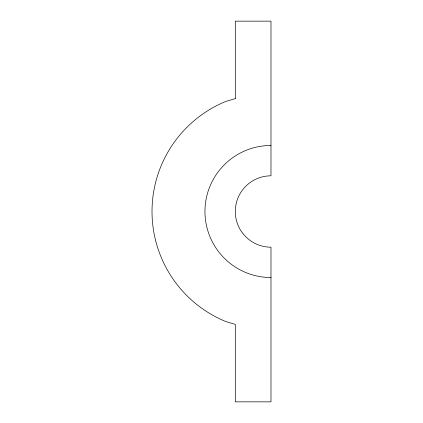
<?xml version="1.0" encoding="UTF-8"?>
<svg xmlns="http://www.w3.org/2000/svg" width="423" height="423" viewBox="0 0 423 423"><rect width="100%" height="100%" fill="white"/><g stroke="black" fill="none" stroke-linecap="round" stroke-linejoin="round"><path stroke-width="0.63" d="M270.984 277.53A66.03 66.03 0 0 1 204.954 211.5A66.03 66.03 0 0 1 270.984 145.47M235.294 98.612L225.697 101.488A118.969 118.969 0 0 0 225.697 321.512L235.294 324.388L235.294 401.85L270.984 401.85L270.984 247.191A35.691 35.691 0 0 1 235.294 211.5A35.691 35.691 0 0 1 270.984 175.809L270.984 21.15L235.294 21.15L235.294 98.612"/></g></svg>
